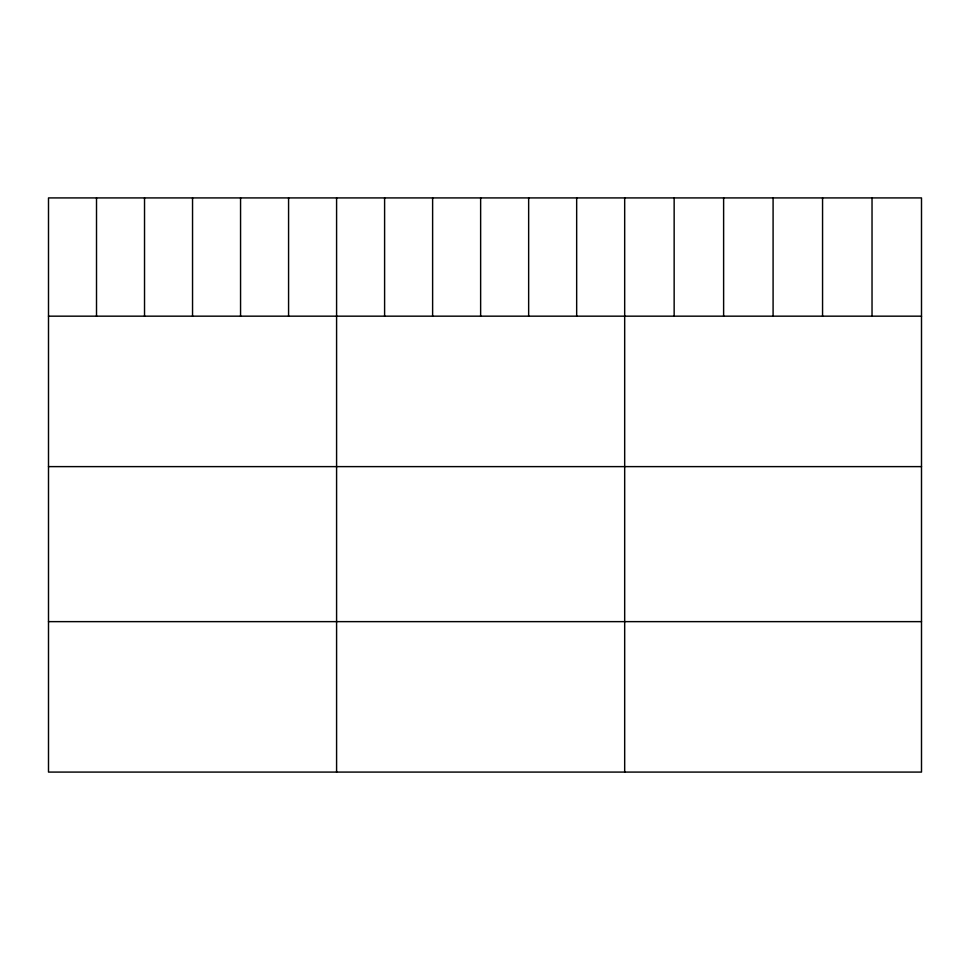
<?xml version="1.0" encoding="UTF-8"?>
<svg xmlns="http://www.w3.org/2000/svg" width="970" height="970" viewBox="0 0 970 970"><rect width="100%" height="100%" fill="white"/><g stroke="black" fill="none" stroke-linecap="round" stroke-linejoin="round"><path stroke-width="1.45" d="M921.5 316.171L921.5 772.084L48.5 772.084L48.5 197.916L921.5 197.916L921.5 316.171L48.5 316.171M48.5 466.618L921.5 466.618M48.5 621.637L921.5 621.637M872.03 197.916L872.03 316.171M822.56 197.916L822.56 316.171M773.09 197.916L773.09 316.171M723.62 197.916L723.62 316.171M674.15 197.916L674.15 316.171M624.68 197.916L624.68 772.084M576.665 197.916L576.665 316.171M528.65 197.916L528.65 316.171M480.635 197.916L480.635 316.171M432.62 197.916L432.62 316.171M384.605 197.916L384.605 316.171M336.59 197.916L336.59 772.084M288.575 197.916L288.575 316.171M240.56 197.916L240.56 316.171M192.545 197.916L192.545 316.171M144.53 197.916L144.53 316.171M96.515 197.916L96.515 316.171"/></g></svg>
